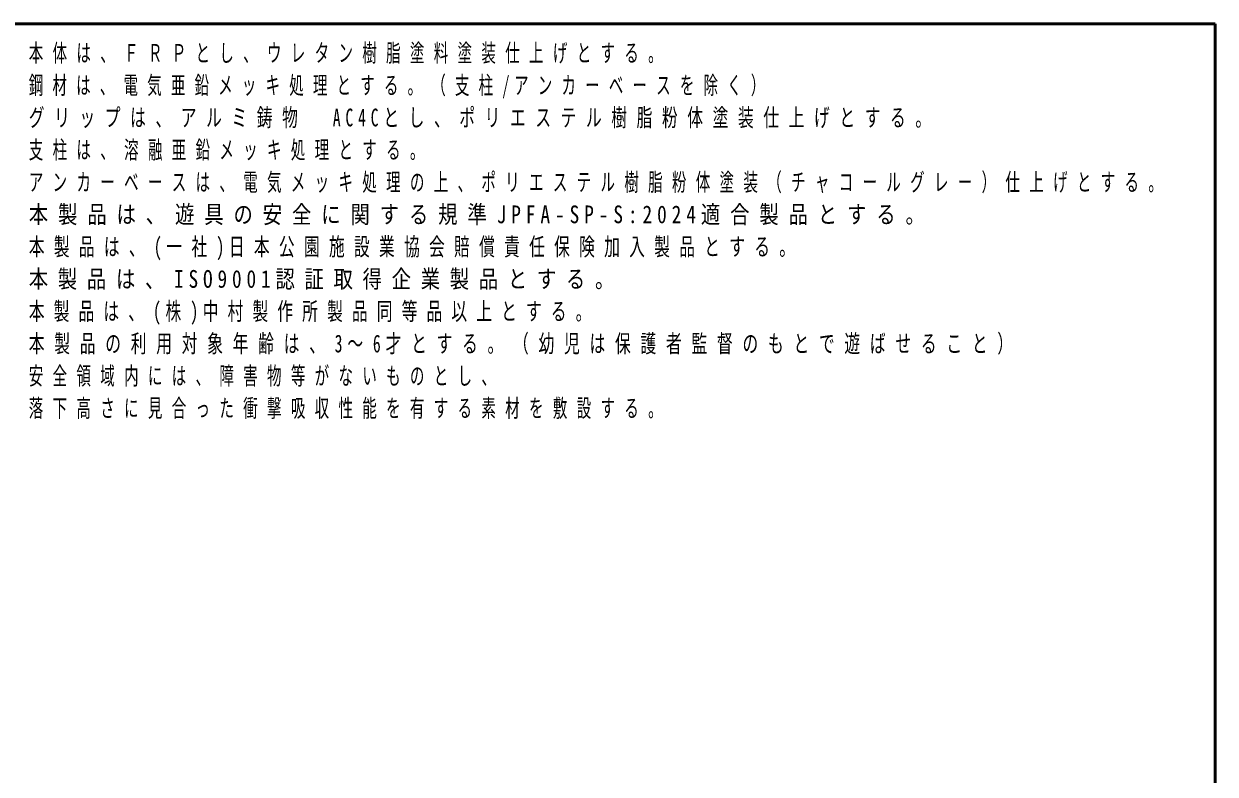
# Model space of a CAD drawing. Units: millimetres on the paper, scale 1:20. Extents: x -385 to 178, y 0 to 267.
# Drawn here: x -147.6 to 0, y 174.1 to 267 of the extents above; entities that cross this region are included whole.
import ezdxf

# ---------------------------------------------------------------- set-up
doc = ezdxf.new("R2010")
doc.units = ezdxf.units.MM
doc.layers.add('CLASS1', color=7, linetype='Continuous')
doc.layers.add('LY_3', color=7, linetype='Continuous', lineweight=13)
doc.styles.add('ＭＳ ゴシック', font='')
doc.styles.get('ＭＳ ゴシック').set_extended_font_data('MS Gothic')

msp = doc.modelspace()

# ---------------------------------------------------------------- linework, layer by layer
at = {"layer": 'LY_3', "lineweight": 50}
for p, q in [((0, 267), (-385, 267)), ((0, 0), (0, 267))]:
    msp.add_line(p, q, dxfattribs=at)

# ---------------------------------------------------------------- texts
at = {"layer": 'CLASS1', "char_height": 2.199, "attachment_point": 1, "style": 'ＭＳ ゴシック'}
for s, insert in [('\\T1.64;\\W0.6;本体は、ＦＲＰとし、ウレタン樹脂塗料塗装仕上げとする。', (-147, 264.5)), ('\\T1.63;\\W0.6;鋼材は、電気亜鉛メッキ処理とする。（支柱/アンカーベースを除く）', (-147, 260.5)), ('\\T1.61;\\W0.65;グリップは、アルミ鋳物\u3000AC4Cとし、ポリエステル樹脂粉体塗装仕上げとする。', (-147, 256.5)), ('\\T1.64;\\W0.6;支柱は、溶融亜鉛メッキ処理とする。', (-147, 252.5)), ('\\T1.64;\\W0.6;アンカーベースは、電気メッキ処理の上、ポリエステル樹脂粉体塗装（チャコールグレー）仕上げとする。', (-147, 248.5)), ('\\T1.51;\\W0.8;本製品は、遊具の安全に関する規準JPFA-SP-S:2024適合製品とする。', (-147, 244.5)), ('\\T1.59;\\W0.65;本製品は、(一社)日本公園施設業協会賠償責任保険加入製品とする。', (-147, 240.5)), ('\\T1.5;\\W0.8;本製品は、ISO9001認証取得企業製品とする。', (-147, 236.5)), ('\\T1.58;\\W0.65;本製品は、(株)中村製作所製品同等品以上とする。', (-147, 232.5)), ('\\T1.62;\\W0.65;本製品の利用対象年齢は、3～6才とする。（幼児は保護者監督のもとで遊ばせること）', (-147, 228.5)), ('\\T1.64;\\W0.6;安全領域内には、障害物等がないものとし、', (-147, 224.5)), ('\\T1.64;\\W0.6;落下高さに見合った衝撃吸収性能を有する素材を敷設する。', (-147, 220.5))]:
    msp.add_mtext(s, dxfattribs=dict(at, insert=insert))

doc.saveas('drawing.dxf')
